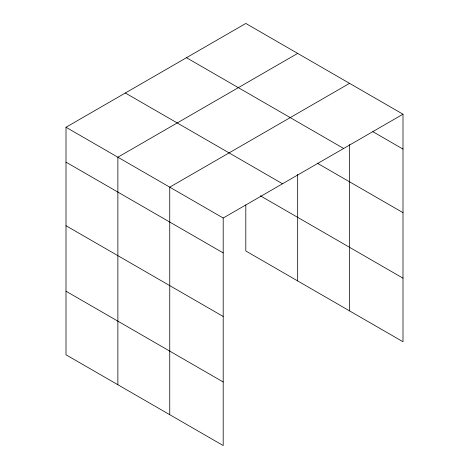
<?xml version="1.0" encoding="UTF-8"?>
<svg xmlns="http://www.w3.org/2000/svg" width="469" height="469" viewBox="0 0 469 469"><rect width="100%" height="100%" fill="white"/><g stroke="black" fill="none" stroke-linecap="round" stroke-linejoin="round"><path stroke-width="0.7" d="M403 114.207L245.803 23.45L66 127.257L66 354.793L223.197 445.55L223.197 218.021L403 114.207L403 341.743L245.803 250.979L245.803 204.947M349.552 144.54L349.552 310.883M297.674 53.402L117.871 157.209L117.871 384.738M349.552 83.353L169.749 187.16L169.749 414.69M372.82 131.666L403 149.095M186.463 57.705L343.666 148.468M317.29 163.183L403 212.668M125.334 93.003L282.537 183.76M260.354 195.808L403 278.17M66 127.257L223.197 218.021M66 162.145L223.197 252.902M66 225.718L223.197 316.475M66 291.214L223.197 381.977M297.674 174.421L297.674 280.931"/></g></svg>
